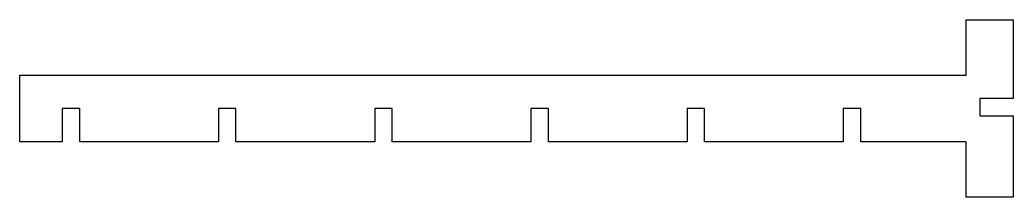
# Model space of a CAD drawing. Header units: inches. Extents: x -8.79 to 0.16, y -1.11 to 0.49.
import ezdxf

# ---------------------------------------------------------------- set-up
doc = ezdxf.new("R2010")
doc.units = ezdxf.units.IN
doc.layers.get('0').update_dxf_attribs({"linetype": 'CONTINUOUS'})

msp = doc.modelspace()

# ---------------------------------------------------------------- linework, layer by layer
msp.add_lwpolyline([(-6.9953, -0.6121), (-8.2453, -0.6121), (-8.2453, -0.3121), (-8.4028, -0.3121), (-8.4028, -0.6121), (-8.7852, -0.6121), (-8.7852, -0.0121), (-0.2583, -0.0121), (-0.2583, 0.4879), (0.1647, 0.4879), (0.1647, -0.2213), (-0.1353, -0.2213), (-0.1353, -0.3787), (0.1647, -0.3787), (0.1647, -1.1121), (-0.2579, -1.1121), (-0.2579, -0.6121), (-1.2079, -0.6121), (-1.2079, -0.3121), (-1.3654, -0.3121), (-1.3654, -0.6121), (-2.6154, -0.6121), (-2.6154, -0.3121), (-2.7729, -0.3121), (-2.7729, -0.6121), (-4.0229, -0.6121), (-4.0229, -0.3121), (-4.1804, -0.3121), (-4.1804, -0.6121), (-5.4304, -0.6121), (-5.4304, -0.3121), (-5.5879, -0.3121), (-5.5879, -0.6121), (-6.8379, -0.6121), (-6.8379, -0.3121), (-6.9953, -0.3121)], close=True)

doc.saveas('drawing.dxf')
